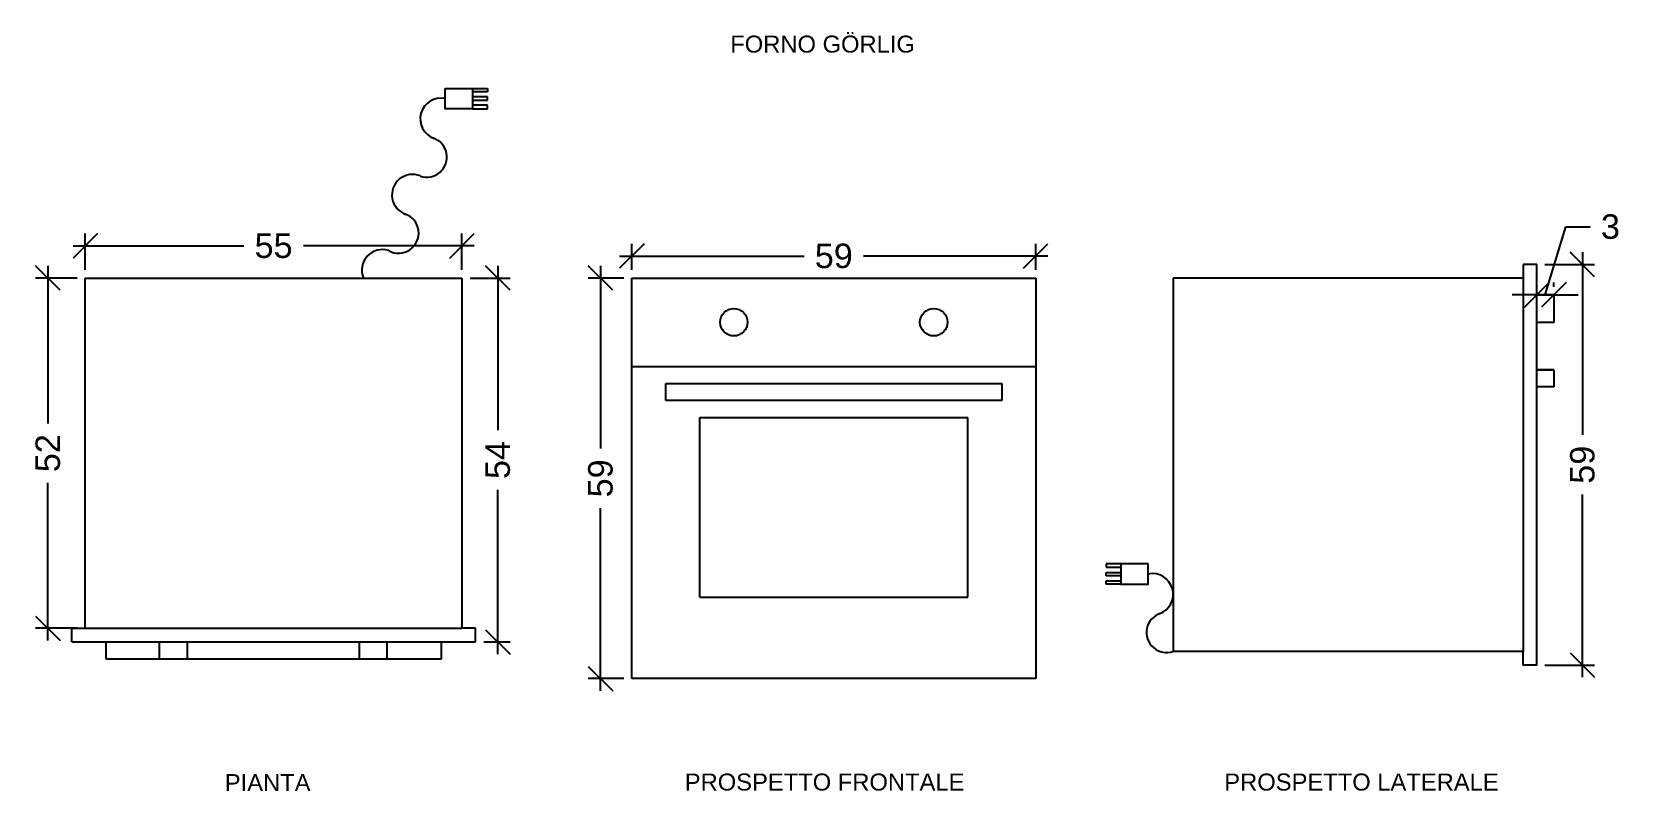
# Model space of a CAD drawing. Header units: millimetres. Extents: x 2895 to 3130, y 1658 to 1769.
import ezdxf

# ---------------------------------------------------------------- set-up
doc = ezdxf.new("R2010")
doc.units = ezdxf.units.MM
doc.layers.add('ARREDI', color=1, linetype='Continuous')
doc.layers.add('QUOTE', color=3, linetype='Continuous')
doc.styles.add('ARIAL', font='arial.ttf')
doc.dimstyles.new('TICK_36', dxfattribs={"dimtxt": 3.6, "dimasz": 3.6, "dimexe": 1.8, "dimexo": 1.2, "dimgap": 1.8, "dimtad": 0, "dimdec": 0, "dimzin": 0, "dimdsep": 46, "dimtxsty": 'ARIAL', "dimblk": 'OBLIQUE', "dimcen": 1.8, "dimdle": 1.8, "dimclrd": 256, "dimclrt": 256, "dimadec": 0, "dimazin": 0, "dimtfac": 1, "dimtdec": 0, "dimtmove": 1, "dimatfit": 3, "dimldrblk": 'OPEN90', "dimfxl": 1, "dimtfill": 1, "dimtolj": 1, "dimtzin": 0, "dimarcsym": 0})

# ---------------------------------------------------------------- blocks, each defined once
blk = doc.blocks.new('_Oblique')
at = {"color": 0, "linetype": 'ByBlock', "lineweight": -2}
blk.add_line((-0.5, -0.5), (0.5, 0.5), dxfattribs=at)
blk = doc.blocks.new('*D69')
at = {"layer": 'Defpoints', "color": 0, "transparency": 16777216}
for p in [(3116.52, 1735.27), (3116.52, 1676.37), (3123.23, 1676.37)]:
    blk.add_point(p, dxfattribs=at)
at = {"layer": 'QUOTE', "lineweight": -2, "transparency": 16777216}
for p, q in [((3123.23, 1737.07), (3123.23, 1710.21)), ((3123.23, 1674.57), (3123.23, 1701.44))]:
    blk.add_line(p, q, dxfattribs=at)
at = {"layer": 'QUOTE', "color": 0, "lineweight": -2, "transparency": 16777216}
for p, q in [((3117.72, 1735.27), (3125.03, 1735.27)), ((3117.72, 1676.37), (3125.03, 1676.37))]:
    blk.add_line(p, q, dxfattribs=at)
at = {"layer": 'QUOTE', "lineweight": -2, "transparency": 16777216, "xscale": 3.6, "yscale": 3.6, "zscale": 3.6}
for p, rotation in [((3123.23, 1735.27), 90), ((3123.23, 1676.37), 270)]:
    blk.add_blockref('_Oblique', p, dxfattribs=dict(at, rotation=rotation))
at = {"layer": 'QUOTE', "transparency": 16777216, "insert": (3123.23, 1705.82), "char_height": 3.6, "attachment_point": 5, "rotation": 90, "style": 'ARIAL', "bg_fill": 3, "box_fill_scale": 1.1, "bg_fill_color": 256, "bg_fill_true_color": 13158600, "bg_fill_transparency": 0}
blk.add_mtext('\\A1;59', dxfattribs=at)
blk = doc.blocks.new('_Open90')
at = {"color": 0, "linetype": 'ByBlock', "lineweight": -2}
for p, q in [((0, 0), (-1, 0)), ((-0.5, 0.5), (0, 0)), ((0, 0), (-0.5, -0.5))]:
    blk.add_line(p, q, dxfattribs=at)
blk = doc.blocks.new('*D70')
at = {"layer": 'Defpoints', "color": 0, "transparency": 16777216}
for p in [(3116.52, 1730.8), (3119.02, 1730.8), (3119.02, 1730.8)]:
    blk.add_point(p, dxfattribs=at)
at = {"layer": 'QUOTE', "lineweight": -2, "transparency": 16777216}
for p, q in [((3117.77, 1730.8), (3120.77, 1740.81)), ((3120.77, 1740.81), (3124.37, 1740.81)), ((3116.52, 1730.8), (3112.92, 1730.8)), ((3116.52, 1730.8), (3119.02, 1730.8)), ((3116.52, 1730.8), (3119.02, 1730.8)), ((3119.02, 1730.8), (3122.62, 1730.8))]:
    blk.add_line(p, q, dxfattribs=at)
at = {"layer": 'QUOTE', "color": 0, "lineweight": -2, "transparency": 16777216}
for p, q in [((3116.52, 1732), (3116.52, 1732.6)), ((3119.02, 1732), (3119.02, 1732.6))]:
    blk.add_line(p, q, dxfattribs=at)
at = {"layer": 'QUOTE', "lineweight": -2, "transparency": 16777216, "xscale": 3.6, "yscale": 3.6, "zscale": 3.6}
blk.add_blockref('_Oblique', (3116.52, 1730.8), dxfattribs=at)
at = {"layer": 'QUOTE', "lineweight": -2, "transparency": 16777216, "xscale": 3.6, "yscale": 3.6, "zscale": 3.6, "rotation": 180}
blk.add_blockref('_Oblique', (3119.02, 1730.8), dxfattribs=at)
at = {"layer": 'QUOTE', "transparency": 16777216, "insert": (3127.35, 1740.81), "char_height": 3.6, "attachment_point": 5, "style": 'ARIAL', "bg_fill": 3, "box_fill_scale": 1.1, "bg_fill_color": 256, "bg_fill_true_color": 13158600, "bg_fill_transparency": 0}
blk.add_mtext('\\A1;3', dxfattribs=at)
blk = doc.blocks.new('*D71')
at = {"layer": 'Defpoints', "color": 0, "transparency": 16777216}
for p in [(3042.81, 1736.51), (2983.41, 1733.27), (3042.81, 1733.27)]:
    blk.add_point(p, dxfattribs=at)
at = {"layer": 'QUOTE', "color": 0, "lineweight": -2, "transparency": 16777216}
for p, q in [((2983.41, 1734.47), (2983.41, 1738.31)), ((3042.81, 1734.47), (3042.81, 1738.31))]:
    blk.add_line(p, q, dxfattribs=at)
at = {"layer": 'QUOTE', "lineweight": -2, "transparency": 16777216}
for p, q in [((2981.61, 1736.51), (3008.73, 1736.51)), ((3044.61, 1736.51), (3017.5, 1736.51))]:
    blk.add_line(p, q, dxfattribs=at)
at = {"layer": 'QUOTE', "lineweight": -2, "transparency": 16777216, "xscale": 3.6, "yscale": 3.6, "zscale": 3.6, "rotation": 180}
blk.add_blockref('_Oblique', (2983.41, 1736.51), dxfattribs=at)
at = {"layer": 'QUOTE', "lineweight": -2, "transparency": 16777216, "xscale": 3.6, "yscale": 3.6, "zscale": 3.6}
blk.add_blockref('_Oblique', (3042.81, 1736.51), dxfattribs=at)
at = {"layer": 'QUOTE', "transparency": 16777216, "insert": (3013.11, 1736.51), "char_height": 3.6, "attachment_point": 5, "style": 'ARIAL', "bg_fill": 3, "box_fill_scale": 1.1, "bg_fill_color": 256, "bg_fill_true_color": 13158600, "bg_fill_transparency": 0}
blk.add_mtext('\\A1;59', dxfattribs=at)
blk = doc.blocks.new('*D72')
at = {"layer": 'Defpoints', "color": 0, "transparency": 16777216}
for p in [(2983.41, 1733.27), (2978.8, 1674.37), (2983.41, 1674.37)]:
    blk.add_point(p, dxfattribs=at)
at = {"layer": 'QUOTE', "lineweight": -2, "transparency": 16777216}
for p, q in [((2978.8, 1735.07), (2978.8, 1708.21)), ((2978.8, 1672.57), (2978.8, 1699.44))]:
    blk.add_line(p, q, dxfattribs=at)
at = {"layer": 'QUOTE', "color": 0, "lineweight": -2, "transparency": 16777216}
for p, q in [((2982.21, 1733.27), (2977, 1733.27)), ((2982.21, 1674.37), (2977, 1674.37))]:
    blk.add_line(p, q, dxfattribs=at)
at = {"layer": 'QUOTE', "lineweight": -2, "transparency": 16777216, "xscale": 3.6, "yscale": 3.6, "zscale": 3.6}
for p, rotation in [((2978.8, 1733.27), 90), ((2978.8, 1674.37), 270)]:
    blk.add_blockref('_Oblique', p, dxfattribs=dict(at, rotation=rotation))
at = {"layer": 'QUOTE', "transparency": 16777216, "insert": (2978.8, 1703.82), "char_height": 3.6, "attachment_point": 5, "rotation": 90, "style": 'ARIAL', "bg_fill": 3, "box_fill_scale": 1.1, "bg_fill_color": 256, "bg_fill_true_color": 13158600, "bg_fill_transparency": 0}
blk.add_mtext('\\A1;59', dxfattribs=at)
blk = doc.blocks.new('*D73')
at = {"layer": 'Defpoints', "color": 0, "transparency": 16777216}
for p in [(2958.41, 1738), (2903.01, 1733.27), (2958.41, 1733.27)]:
    blk.add_point(p, dxfattribs=at)
at = {"layer": 'QUOTE', "color": 0, "lineweight": -2, "transparency": 16777216}
for p, q in [((2903.01, 1734.47), (2903.01, 1739.8)), ((2958.41, 1734.47), (2958.41, 1739.8))]:
    blk.add_line(p, q, dxfattribs=at)
at = {"layer": 'QUOTE', "lineweight": -2, "transparency": 16777216}
for p, q in [((2901.21, 1738), (2926.32, 1738)), ((2960.21, 1738), (2935.11, 1738))]:
    blk.add_line(p, q, dxfattribs=at)
at = {"layer": 'QUOTE', "lineweight": -2, "transparency": 16777216, "xscale": 3.6, "yscale": 3.6, "zscale": 3.6, "rotation": 180}
blk.add_blockref('_Oblique', (2903.01, 1738), dxfattribs=at)
at = {"layer": 'QUOTE', "lineweight": -2, "transparency": 16777216, "xscale": 3.6, "yscale": 3.6, "zscale": 3.6}
blk.add_blockref('_Oblique', (2958.41, 1738), dxfattribs=at)
at = {"layer": 'QUOTE', "transparency": 16777216, "insert": (2930.71, 1738), "char_height": 3.6, "attachment_point": 5, "style": 'ARIAL', "bg_fill": 3, "box_fill_scale": 1.1, "bg_fill_color": 256, "bg_fill_true_color": 13158600, "bg_fill_transparency": 0}
blk.add_mtext('\\A1;55', dxfattribs=at)
blk = doc.blocks.new('*D74')
at = {"layer": 'Defpoints', "color": 0, "transparency": 16777216}
for p in [(2897.51, 1733.27), (2903.01, 1733.27), (2903.01, 1681.77)]:
    blk.add_point(p, dxfattribs=at)
at = {"layer": 'QUOTE', "lineweight": -2, "transparency": 16777216}
for p, q in [((2897.51, 1735.07), (2897.51, 1711.88)), ((2897.51, 1679.97), (2897.51, 1703.16))]:
    blk.add_line(p, q, dxfattribs=at)
at = {"layer": 'QUOTE', "color": 0, "lineweight": -2, "transparency": 16777216}
for p, q in [((2901.81, 1733.27), (2895.71, 1733.27)), ((2901.81, 1681.77), (2895.71, 1681.77))]:
    blk.add_line(p, q, dxfattribs=at)
at = {"layer": 'QUOTE', "lineweight": -2, "transparency": 16777216, "xscale": 3.6, "yscale": 3.6, "zscale": 3.6}
for p, rotation in [((2897.51, 1733.27), 90), ((2897.51, 1681.77), 270)]:
    blk.add_blockref('_Oblique', p, dxfattribs=dict(at, rotation=rotation))
at = {"layer": 'QUOTE', "transparency": 16777216, "insert": (2897.51, 1707.52), "char_height": 3.6, "attachment_point": 5, "rotation": 90, "style": 'ARIAL', "bg_fill": 3, "box_fill_scale": 1.1, "bg_fill_color": 256, "bg_fill_true_color": 13158600, "bg_fill_transparency": 0}
blk.add_mtext('\\A1;52', dxfattribs=at)
blk = doc.blocks.new('*D75')
at = {"layer": 'Defpoints', "color": 0, "transparency": 16777216}
for p in [(2958.41, 1733.27), (2960.41, 1679.77), (2963.69, 1679.77)]:
    blk.add_point(p, dxfattribs=at)
at = {"layer": 'QUOTE', "lineweight": -2, "transparency": 16777216}
for p, q in [((2963.69, 1735.07), (2963.69, 1710.89)), ((2963.69, 1677.97), (2963.69, 1702.15))]:
    blk.add_line(p, q, dxfattribs=at)
at = {"layer": 'QUOTE', "color": 0, "lineweight": -2, "transparency": 16777216}
for p, q in [((2959.61, 1733.27), (2965.49, 1733.27)), ((2961.61, 1679.77), (2965.49, 1679.77))]:
    blk.add_line(p, q, dxfattribs=at)
at = {"layer": 'QUOTE', "lineweight": -2, "transparency": 16777216, "xscale": 3.6, "yscale": 3.6, "zscale": 3.6}
for p, rotation in [((2963.69, 1733.27), 90), ((2963.69, 1679.77), 270)]:
    blk.add_blockref('_Oblique', p, dxfattribs=dict(at, rotation=rotation))
at = {"layer": 'QUOTE', "transparency": 16777216, "insert": (2963.69, 1706.52), "char_height": 3.6, "attachment_point": 5, "rotation": 90, "style": 'ARIAL', "bg_fill": 3, "box_fill_scale": 1.1, "bg_fill_color": 256, "bg_fill_true_color": 13158600, "bg_fill_transparency": 0}
blk.add_mtext('\\A1;54', dxfattribs=at)

msp = doc.modelspace()

# ---------------------------------------------------------------- linework, layer by layer
at = {"layer": 'ARREDI'}
for p, q in [((2959.96, 1761.14), (2962.15, 1761.14)), ((2962.15, 1760.64), (2959.96, 1760.64)), ((2962.15, 1761.14), (2962.15, 1760.64)), ((2962.15, 1759.9), (2959.96, 1759.9)), ((2959.96, 1759.9), (2959.96, 1759.4)), ((2959.96, 1759.4), (2962.15, 1759.4)), ((2962.15, 1758.67), (2959.96, 1758.67)), ((2959.96, 1758.67), (2959.96, 1758.17)), ((2959.96, 1758.17), (2962.15, 1758.17)), ((2962.15, 1759.4), (2962.15, 1759.9)), ((2962.15, 1758.17), (2962.15, 1758.67)), ((3116.52, 1735.27), (3114.52, 1735.27)), ((3114.52, 1735.27), (3114.52, 1733.27)), ((3116.52, 1676.37), (3116.52, 1735.27)), ((2903.01, 1681.77), (2903.01, 1733.27)), ((2903.01, 1733.27), (2958.41, 1733.27)), ((2958.41, 1733.27), (2958.41, 1681.77)), ((2983.41, 1674.37), (2983.41, 1733.27)), ((2983.41, 1733.27), (3042.81, 1733.27)), ((3042.81, 1733.27), (3042.81, 1674.37)), ((3063.02, 1733.27), (3063.02, 1678.37)), ((3114.52, 1733.27), (3063.02, 1733.27)), ((3063.02, 1733.27), (3063.02, 1678.37)), ((3114.52, 1733.27), (3114.52, 1678.37)), ((3119.02, 1730.8), (3116.52, 1730.8)), ((3116.52, 1730.8), (3119.02, 1730.8)), ((3116.52, 1730.8), (3119.02, 1730.8)), ((3119.02, 1730.8), (3119.02, 1726.75)), ((3119.02, 1726.75), (3116.52, 1726.75)), ((2983.41, 1720.27), (3042.81, 1720.27)), ((3119.02, 1719.77), (3116.52, 1719.77)), ((3116.52, 1719.77), (3119.02, 1719.77)), ((3119.02, 1719.77), (3119.02, 1717.27)), ((2988.41, 1717.77), (3037.81, 1717.77)), ((2988.41, 1715.27), (2988.41, 1717.77)), ((3037.81, 1717.77), (3037.81, 1715.27)), ((3119.02, 1717.27), (3116.52, 1717.27)), ((3037.81, 1715.27), (2988.41, 1715.27)), ((2993.41, 1712.77), (3032.81, 1712.77)), ((2993.41, 1686.37), (2993.41, 1712.77)), ((3032.81, 1686.37), (3032.81, 1712.77)), ((3055.35, 1691.24), (3053.17, 1691.24)), ((3053.17, 1691.24), (3053.17, 1690.74)), ((3053.17, 1690.74), (3055.35, 1690.74)), ((3053.17, 1689.5), (3053.17, 1690)), ((3053.17, 1690), (3055.35, 1690)), ((3055.35, 1690), (3055.35, 1689.5)), ((3055.35, 1689.5), (3053.17, 1689.5)), ((3053.17, 1688.26), (3053.17, 1688.76)), ((3053.17, 1688.76), (3055.35, 1688.76)), ((3055.35, 1688.26), (3053.17, 1688.26)), ((3055.35, 1688.76), (3055.35, 1688.26)), ((2993.41, 1686.37), (3032.81, 1686.37)), ((2901.01, 1679.77), (2901.01, 1681.77)), ((2901.01, 1681.77), (2903.01, 1681.77)), ((2903.01, 1681.77), (2958.41, 1681.77)), ((2960.41, 1681.77), (2958.41, 1681.77)), ((2960.41, 1679.77), (2960.41, 1681.77)), ((2901.01, 1679.77), (2960.41, 1679.77)), ((2906.01, 1679.77), (2906.01, 1677.27)), ((2913.95, 1677.27), (2913.95, 1679.77)), ((2918.03, 1677.27), (2918.03, 1679.77)), ((2943.36, 1677.27), (2943.36, 1679.77)), ((2947.4, 1677.27), (2947.4, 1679.77)), ((2955.41, 1677.27), (2955.41, 1679.77)), ((3114.52, 1678.37), (3063.02, 1678.37)), ((3114.52, 1676.37), (3114.52, 1678.37)), ((2906.01, 1677.27), (2955.41, 1677.27)), ((3116.52, 1676.37), (3114.52, 1676.37)), ((3042.81, 1674.37), (2983.41, 1674.37))]:
    msp.add_line(p, q, dxfattribs=at)
for points in [[(2955.95, 1761.14), (2959.96, 1761.14), (2959.96, 1758.17), (2955.95, 1758.17)], [(3059.37, 1691.24), (3055.35, 1691.24), (3055.35, 1688.26), (3059.37, 1688.26)]]:
    msp.add_lwpolyline(points, close=True, dxfattribs=at)
for centre in [(2998.41, 1726.77), (3027.81, 1726.77)]:
    msp.add_circle(centre, 2.02, dxfattribs=at)
for centre, radius, start, end in [((2955.32, 1756.68), 3.04, 78.1254, 251.1886), ((2953.25, 1751.06), 2.95, 251.072, 71.3884), ((2951.14, 1745.49), 3.02, 67.3985, 251.6295), ((2949.09, 1739.88), 2.96, 240.6304, 71.2322), ((2946.7, 1734.45), 3.01, 71.8093, 202.9975), ((3059.99, 1686.78), 3.04, 288.8114, 101.8746), ((3062.06, 1681.16), 2.95, 108.6116, 288.928)]:
    msp.add_arc(centre, radius, start, end, dxfattribs=at)

# ---------------------------------------------------------------- texts
at = {"layer": 'QUOTE', "char_height": 2.5, "attachment_point": 1, "style": 'ARIAL'}
for s, width, heights, insert in [('FORNO GÖRLIG', 170.9381, [0], (2997.88, 1768.92)), ('PIANTA', 61.538, [0], (2923.53, 1660.33)), ('PROSPETTO FRONTALE', 61.538, [0], (2991.19, 1660.42)), ('PROSPETTO LATERALE', 61.538, [2.59], (3070.55, 1660.42))]:
    msp.add_mtext_dynamic_manual_height_columns(s, width=width, gutter_width=12.5, heights=heights, dxfattribs=dict(at, insert=insert))

# ---------------------------------------------------------------- next in the draw order: dimensions: what is measured, and where the dimension line sits
at = {"layer": 'QUOTE'}
for base, p1, p2, picture, middle in [((2958.41, 1738), (2903.01, 1733.27), (2958.41, 1733.27), '*D73', (2930.71, 1738)), ((3042.81, 1736.51), (2983.41, 1733.27), (3042.81, 1733.27), '*D71', (3013.11, 1736.51))]:
    dim = msp.add_linear_dim(base=base, p1=p1, p2=p2, dimstyle='TICK_36', dxfattribs=at)
    dim.commit()
    dim.dimension.update_dxf_attribs({"geometry": picture, "text_midpoint": middle})
dim = msp.add_linear_dim(base=(3123.23, 1676.37), p1=(3116.52, 1735.27), p2=(3116.52, 1676.37), angle=90, dimstyle='TICK_36', dxfattribs=at)
dim.commit()
dim.dimension.update_dxf_attribs({"geometry": '*D69', "text_midpoint": (3123.23, 1705.82)})

# ---------------------------------------------------------------- next in the draw order: dimensions: what is measured, and where the dimension line sits
dim = msp.add_linear_dim(base=(3119.018353, 1730.7967876), p1=(3116.518353, 1730.7967876), p2=(3119.018353, 1730.7967876), dimstyle='TICK_36', dxfattribs=at)
dim.commit()
dim.dimension.update_dxf_attribs({"geometry": '*D70', "text_midpoint": (3126.17371453, 1740.81465936)})
for base, p1, p2, picture, middle in [((2897.51476436, 1733.27343104), (2903.01340448, 1681.77343104), (2903.01340448, 1733.27343104), '*D74', (2897.51476436, 1707.52343104)), ((2978.8, 1674.37), (2983.41, 1733.27), (2983.41, 1674.37), '*D72', (2978.8, 1703.82))]:
    dim = msp.add_linear_dim(base=base, p1=p1, p2=p2, angle=90, dimstyle='TICK_36', dxfattribs=at)
    dim.commit()
    dim.dimension.update_dxf_attribs({"geometry": picture, "text_midpoint": middle})

# ---------------------------------------------------------------- next in the draw order: linework, layer by layer
at = {"layer": 'ARREDI'}
msp.add_line((2903.01, 1733.27), (2958.41, 1733.27), dxfattribs=at)

# ---------------------------------------------------------------- next in the draw order: dimensions: what is measured, and where the dimension line sits
at = {"layer": 'QUOTE'}
dim = msp.add_linear_dim(base=(2963.69006645, 1679.77343104), p1=(2958.41340448, 1733.27343104), p2=(2960.41340448, 1679.77343104), angle=90, dimstyle='TICK_36', dxfattribs=at)
dim.commit()
dim.dimension.update_dxf_attribs({"geometry": '*D75', "text_midpoint": (2963.69006645, 1706.52343104)})

doc.saveas('drawing.dxf')
